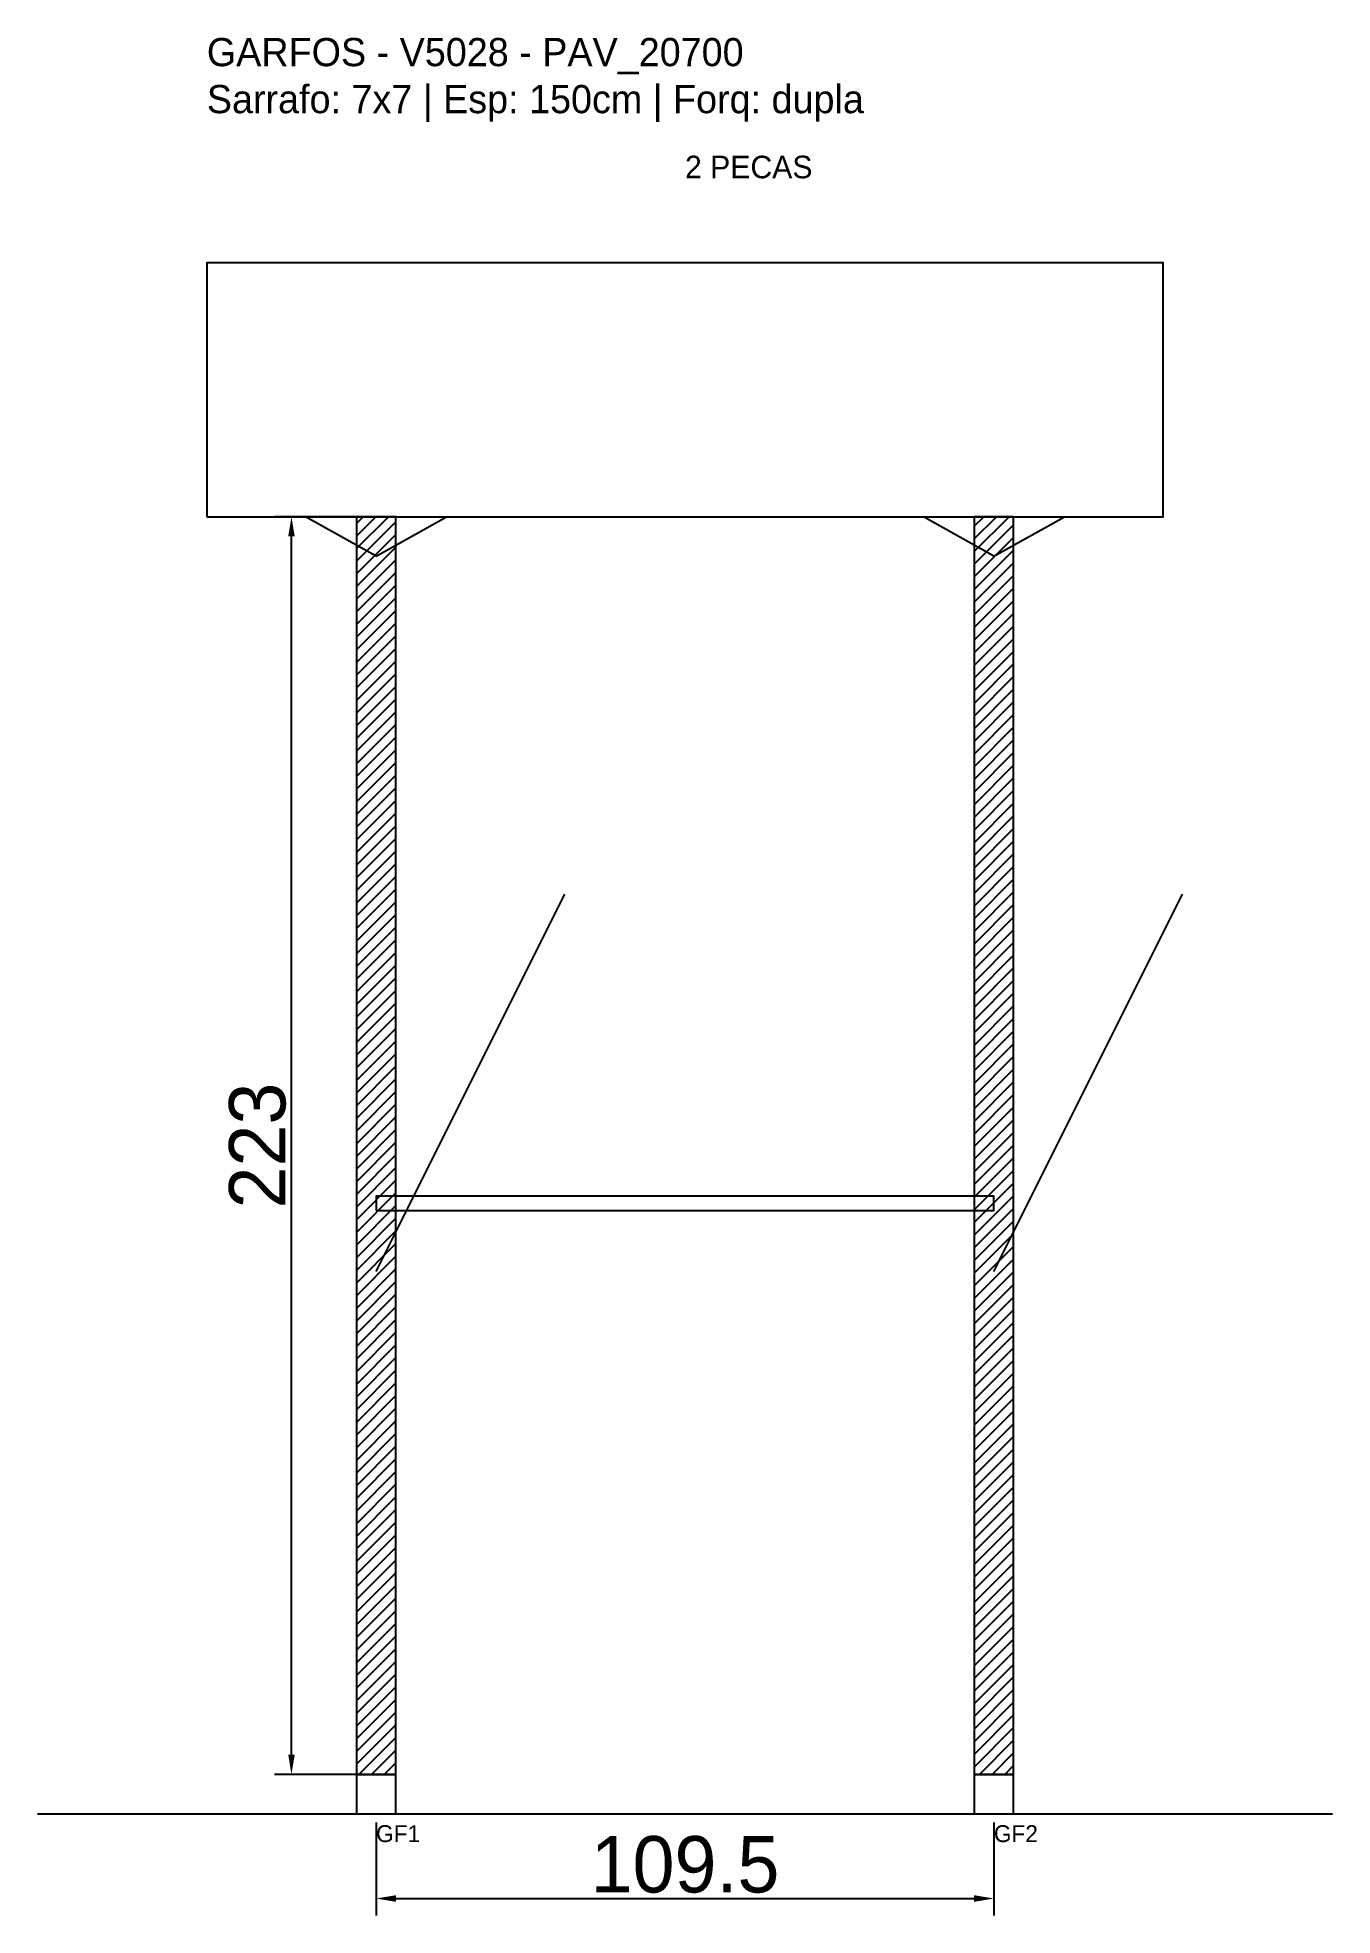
# Model space of a CAD drawing. Header units: metres. Extents: x -30 to 200, y -25 to 308.
import ezdxf

# ---------------------------------------------------------------- set-up
doc = ezdxf.new("R2010")
doc.units = ezdxf.units.M
for name, color, linetype in [('BARRA_ANCORAGEM', 1, 'Continuous'), ('COTA', 241, 'Continuous'), ('GARFOS OK', 3, 'Continuous'), ('NOME DA VIGA', 6, 'Continuous'), ('SARR_7x7', 40, 'Continuous'), ('TIRAS REESCORAMENTO', 252, 'Continuous'), ('VIGAS', 3, 'Continuous')]:
    doc.layers.add(name, color=color, linetype=linetype)
doc.dimstyles.new('EZ DXF', dxfattribs={"dimtxt": 10, "dimasz": 3.5, "dimexe": 3, "dimexo": 1.5, "dimgap": 1, "dimtad": 1, "dimdec": 1, "dimdsep": 46, "dimcen": 2.5, "dimazin": 3, "dimtfac": 1, "dimtmove": 0, "dimatfit": 3})

msp = doc.modelspace()

# ---------------------------------------------------------------- hatches: boundary and pattern name
at = {"layer": 'COTA'}
h = msp.add_hatch(dxfattribs=at)
h.set_pattern_fill('ANSI31', scale=0.5)
h.paths.add_polyline_path([(26.5, 0), (33.5, 0), (33.5, 223), (26.5, 223)])
h = msp.add_hatch(dxfattribs=at)
h.set_pattern_fill('ANSI31', scale=0.5)
h.paths.add_polyline_path([(136, 0), (143, 0), (143, 223), (136, 223)])

# ---------------------------------------------------------------- linework, layer by layer
at = {"layer": 'BARRA_ANCORAGEM'}
for p, q in [((30, 89.2), (63.45, 156.1)), ((139.5, 89.2), (172.95, 156.1))]:
    msp.add_line(p, q, dxfattribs=at)
at = {"layer": 'GARFOS OK'}
for p, q in [((30, 216), (17.5, 223)), ((17.5, 223), (42.5, 223)), ((30, 216), (42.5, 223)), ((139.5, 216), (127, 223)), ((127, 223), (152, 223)), ((139.5, 216), (152, 223))]:
    msp.add_line(p, q, dxfattribs=at)
at = {"layer": 'GARFOS OK', "linetype": 'CONTINUOUS'}
msp.add_line((-30, -7), (199.5, -7), dxfattribs=at)
at = {"layer": 'GARFOS OK'}
for points in [[(26.5, 0), (33.5, 0), (33.5, 223), (26.5, 223), (26.5, 0)], [(136, 0), (143, 0), (143, 223), (136, 223), (136, 0)]]:
    msp.add_lwpolyline(points, dxfattribs=at)
at = {"layer": 'SARR_7x7'}
for points in [[(26.5, -7), (33.5, -7), (33.5, 0), (26.5, 0), (26.5, -7)], [(136, -7), (143, -7), (143, 0), (136, 0), (136, -7)]]:
    msp.add_lwpolyline(points, dxfattribs=at)
at = {"layer": 'TIRAS REESCORAMENTO'}
msp.add_lwpolyline([(30, 100), (139.5, 100), (139.5, 102.5), (30, 102.5), (30, 100)], dxfattribs=at)
at = {"layer": 'VIGAS'}
msp.add_lwpolyline([(0, 223), (169.5, 223), (169.5, 268), (0, 268), (0, 223)], dxfattribs=at)

# ---------------------------------------------------------------- texts
at = {"layer": 'NOME DA VIGA'}
for s, height, p in [('2 PECAS', 4, (84.75, 283)), ('GF1', 3, (30, -12)), ('GF2', 3, (139.5, -12))]:
    msp.add_text(s, height=height, dxfattribs=at).set_placement(p)
at = {"layer": 'NOME DA VIGA', "insert": (0, 293), "char_height": 5, "attachment_point": 7}
msp.add_mtext('GARFOS - V5028 - PAV_20700\\PSarrafo: 7x7 | Esp: 150cm | Forq: dupla', dxfattribs=at)

# ---------------------------------------------------------------- dimensions: what is measured, and where the dimension line sits
at = {"layer": 'COTA'}
msp.add_linear_dim(base=(15, 0), p1=(30, 0), p2=(30, 223), angle=90, dimstyle='EZ DXF', dxfattribs=at).render()
msp.add_linear_dim(base=(30, -22), p1=(30, -7), p2=(139.5, -7), dimstyle='EZ DXF', dxfattribs=at).render()

doc.saveas('drawing.dxf')
